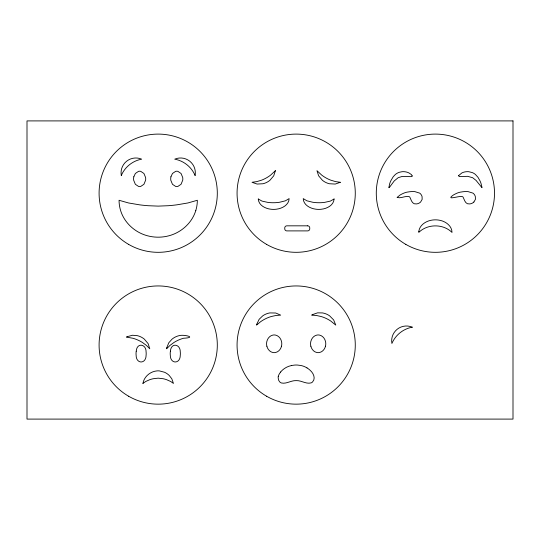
<?xml version="1.0" encoding="UTF-8"?>
<svg xmlns="http://www.w3.org/2000/svg" width="540" height="540" viewBox="0 0 540 540"><rect width="100%" height="100%" fill="white"/><g stroke="black" fill="none" stroke-linecap="round" stroke-linejoin="round"><path stroke-width="0.81" d="M281.488 346.235C280.8 349.157 278.586 351.844 275.569 352.499A6.554 6.554 0 0 1 272.801 352.499C269.784 351.844 267.563 349.157 266.875 346.235M325.472 346.235C324.783 349.157 322.562 351.844 319.552 352.499A6.554 6.554 0 0 1 316.784 352.499C313.767 351.844 311.546 349.157 310.858 346.235M473.89 202.001L475.43 199.361L475.342 196.654A6.689 6.689 0 0 0 474.323 194.508L473.823 193.9A5.717 5.717 0 0 0 472.959 193.138L468.126 191.626A27.209 27.209 0 0 0 461.079 192.038L460.714 192.071A19.17 19.17 0 0 0 457.09 193.144L455.463 193.887A32.751 32.751 0 0 0 453.242 195.102C444.96 200.948 460.06 195.332 462.402 196.634A2.045 2.045 0 0 1 463.124 197.181C464.522 199.996 465.379 204.545 469.584 203.924A6.75 6.75 0 0 0 473.89 202.001M340.328 182.291L335.239 184.059L329.36 183.749A17.294 17.294 0 0 1 322.434 180.306L318.634 175.817L316.966 170.687L321.773 175.149A35.843 35.843 0 0 0 330.75 180.164L335.57 181.609L340.274 182.284M291.31 365.526L294.779 365.06A24.84 24.84 0 0 1 297.574 365.06L301.037 365.526A19.217 19.217 0 0 1 307.024 367.916M258.269 198.997L262.015 201.103L267.739 202.372A42.181 42.181 0 0 0 272.626 202.736L274.867 202.709A42.181 42.181 0 0 0 279.74 202.223L285.437 200.806L289.123 198.605C288.947 204.93 282.204 208.467 276.635 209.169A22.363 22.363 0 0 1 271.033 209.243C265.457 208.683 258.66 205.342 258.269 199.058M278.208 376.616A10.76 10.76 0 0 1 280.712 372.026M278.282 376.637A6.777 6.777 0 0 0 278.168 377.858L278.674 380.336L279.76 381.922A4.658 4.658 0 0 0 281.387 382.975C286.43 384.17 291.094 380.342 296.176 380.619C301.313 380.308 306.072 384.325 311.162 382.887A4.651 4.651 0 0 0 312.538 381.969C316.015 378.385 313.295 372.904 310.034 370.204A19.609 19.609 0 0 0 307.017 367.922M280.631 371.959A18.968 18.968 0 0 1 291.323 365.58M310.858 346.235A10.22 10.22 0 0 1 310.858 341.368C311.546 338.445 313.767 335.752 316.784 335.104A6.554 6.554 0 0 1 319.552 335.104C322.562 335.752 324.783 338.445 325.472 341.368A10.22 10.22 0 0 1 325.472 346.235M266.875 346.235A10.22 10.22 0 0 1 266.875 341.368C267.563 338.445 269.784 335.752 272.801 335.104A6.554 6.554 0 0 1 275.569 335.104C278.586 335.752 280.8 338.445 281.488 341.368A10.22 10.22 0 0 1 281.488 346.235M397.183 197.37C400.721 198.889 405.257 195.527 409.131 196.634A2.045 2.045 0 0 1 409.853 197.181C411.251 199.996 412.108 204.545 416.313 203.924A6.75 6.75 0 0 0 420.62 202.001L422.159 199.361L422.071 196.654A6.689 6.689 0 0 0 421.052 194.508L420.552 193.9A5.717 5.717 0 0 0 419.688 193.138L414.855 191.626A27.209 27.209 0 0 0 407.808 192.038L407.444 192.071A19.17 19.17 0 0 0 403.819 193.144L402.192 193.887A32.751 32.751 0 0 0 399.971 195.102L397.183 197.37M412.256 175.986L411.217 176.654L402.118 176.445L398.162 177.701L394.247 180.927L389.873 186.786A15.626 15.626 0 0 1 389.563 187.218L388.827 187.697L389.779 183.371A30.463 30.463 0 0 1 390.994 180.468L393.248 176.695L395.361 174.474A12.069 12.069 0 0 1 399.398 172.267L401.956 171.733A13.244 13.244 0 0 1 406.073 171.956A12.656 12.656 0 0 1 408.989 172.969L411.358 174.548L412.256 175.986M418.838 231.296L418.77 232.423C427.626 223.702 443.158 223.702 452.021 232.423C451.899 225.382 444.812 220.813 438.419 220.05A21.87 21.87 0 0 0 432.371 220.05C426.317 220.826 419.729 224.788 418.838 231.296M334.078 198.997C333.74 205.308 326.916 208.676 321.327 209.243A22.363 22.363 0 0 1 315.711 209.169C310.142 208.467 303.406 204.93 303.224 198.605L306.916 200.806L312.606 202.223A42.181 42.181 0 0 0 317.486 202.709L319.721 202.736A42.181 42.181 0 0 0 324.608 202.372L330.338 201.103L334.078 198.997M136.235 351.202L136.12 352.019A14.87 14.87 0 0 0 136.12 355.192C136.046 364.23 146.178 364.223 146.097 355.192A14.87 14.87 0 0 0 146.097 352.019C146.32 343.805 136.755 342.407 136.235 351.202M166.725 347.929L166.61 348.773L169.985 345.411L174.042 342.428A35.843 35.843 0 0 1 183.478 338.263C197.357 337.527 184.383 334.476 179.712 335.516A17.26 17.26 0 0 0 172.051 339.14L168.764 342.812L166.725 347.929M170.411 351.202L170.296 352.019A14.87 14.87 0 0 0 170.296 355.192C170.222 364.23 180.353 364.223 180.279 355.192A14.87 14.87 0 0 0 180.279 352.019C180.495 343.805 170.93 342.407 170.411 351.202M275.387 170.687L273.719 175.817L269.919 180.306A17.294 17.294 0 0 1 262.987 183.749L257.114 184.059L252.018 182.291L256.736 181.622L261.562 180.178A35.843 35.843 0 0 0 270.567 175.156L275.387 170.687M142.938 383.387L145.692 381.49L149.749 379.701A30.044 30.044 0 0 1 153.158 378.743L158.2 378.155L163.242 378.743A30.044 30.044 0 0 1 166.644 379.701L170.708 381.49L173.462 383.427L171.808 378.796L169.25 375.496A16.416 16.416 0 0 0 164.525 372.256L159.401 370.899A14.29 14.29 0 0 0 156.89 370.906C150.248 371.493 144.038 376.704 142.938 383.387M133.819 176.776L133.691 177.491A9.673 9.673 0 0 0 133.691 180.279L135.358 184.309L138.537 186.422A4.806 4.806 0 0 0 140.738 186.422L143.917 184.309L145.591 180.279A9.673 9.673 0 0 0 145.591 177.491L143.917 173.468L140.738 171.349A4.806 4.806 0 0 0 138.537 171.349L135.358 173.468L133.819 176.776M170.937 176.776L170.809 177.491A9.673 9.673 0 0 0 170.809 180.279L172.476 184.309L175.655 186.422A4.806 4.806 0 0 0 177.863 186.422L181.035 184.309L182.709 180.279A9.673 9.673 0 0 0 182.709 177.491L181.035 173.468L177.863 171.349A4.806 4.806 0 0 0 175.655 171.349L172.476 173.468L170.937 176.776M256.743 324.263L256.568 325.1L260.597 321.719A35.782 35.782 0 0 1 271.175 316.535L276.007 315.461L280.678 315.131L275.717 313.011L269.838 312.916A17.294 17.294 0 0 0 262.69 315.88L259.146 319.302L256.743 324.263M458.622 175.608L459.155 176.607L467.66 176.33L472.621 177.701L476.084 180.434L481.977 187.657A1.168 1.168 0 0 0 481.997 187.38L480.938 183.175A30.544 30.544 0 0 0 479.891 180.664L478.001 177.336L475.43 174.474A12.035 12.035 0 0 0 472.23 172.571L468.835 171.733A13.244 13.244 0 0 0 464.717 171.956A12.656 12.656 0 0 0 461.869 172.935L458.622 175.608M195.824 210.431C192.098 222.838 181.386 232.477 168.966 235.764A41.364 41.364 0 0 1 147.434 235.764C135.007 232.484 124.301 222.831 120.575 210.431A34.965 34.965 0 0 1 119.063 200.273L128.486 202.959L139.435 204.815A163.661 163.661 0 0 0 148.122 205.713L158.2 206.118L168.278 205.713A163.661 163.661 0 0 0 176.958 204.815L187.913 202.959L197.336 200.273A34.965 34.965 0 0 1 195.824 210.431M121.311 175.412L121.297 175.453A27.662 27.662 0 0 1 141.662 159.158A14.816 14.816 0 0 0 121.297 175.453M312.383 314.665L311.675 315.131L316.42 315.475L321.334 316.582A35.843 35.843 0 0 1 330.662 320.969L335.779 325.1L333.625 319.896L329.582 315.819A17.3 17.3 0 0 0 322.508 312.923L317.581 312.842L312.383 314.665M127.197 336.69L126.455 337.109L132.921 338.263A35.843 35.843 0 0 1 142.358 342.428L146.414 345.411L149.783 348.773L148.136 343.643L144.349 339.14A17.294 17.294 0 0 0 137.43 335.678L132.516 335.252L127.197 336.69M513 120.906L27 120.906L27 419.094L513 419.094L513 120.906M307.665 225.828L286.828 225.828A2.086 2.086 0 0 0 284.749 227.914L284.749 228.812A2.086 2.086 0 0 0 286.828 230.897L307.665 230.897A2.086 2.086 0 0 0 309.751 228.812L309.751 227.914A2.086 2.086 0 0 0 307.665 225.828M128.642 244.397A59.11 59.11 0 0 0 217.31 193.212A59.11 59.11 0 0 0 128.642 142.02A59.11 59.11 0 0 0 128.642 244.397M412.263 327.173A14.816 14.816 0 0 0 391.892 343.467A27.662 27.662 0 0 1 412.263 327.173M266.618 244.397A59.11 59.11 0 0 0 355.28 193.212A59.11 59.11 0 0 0 266.618 142.02A59.11 59.11 0 0 0 266.618 244.397M405.837 244.397A59.11 59.11 0 0 0 494.505 193.212A59.11 59.11 0 0 0 405.837 142.02A59.11 59.11 0 0 0 405.837 244.397M128.642 396.238A59.11 59.11 0 0 0 217.31 345.047A59.11 59.11 0 0 0 128.642 293.861A59.11 59.11 0 0 0 128.642 396.238M266.618 396.238A59.11 59.11 0 0 0 355.28 345.047A59.11 59.11 0 0 0 266.618 293.861A59.11 59.11 0 0 0 266.618 396.238M195.102 175.453A14.816 14.816 0 0 0 174.731 159.158A27.662 27.662 0 0 1 195.102 175.453"/></g></svg>
